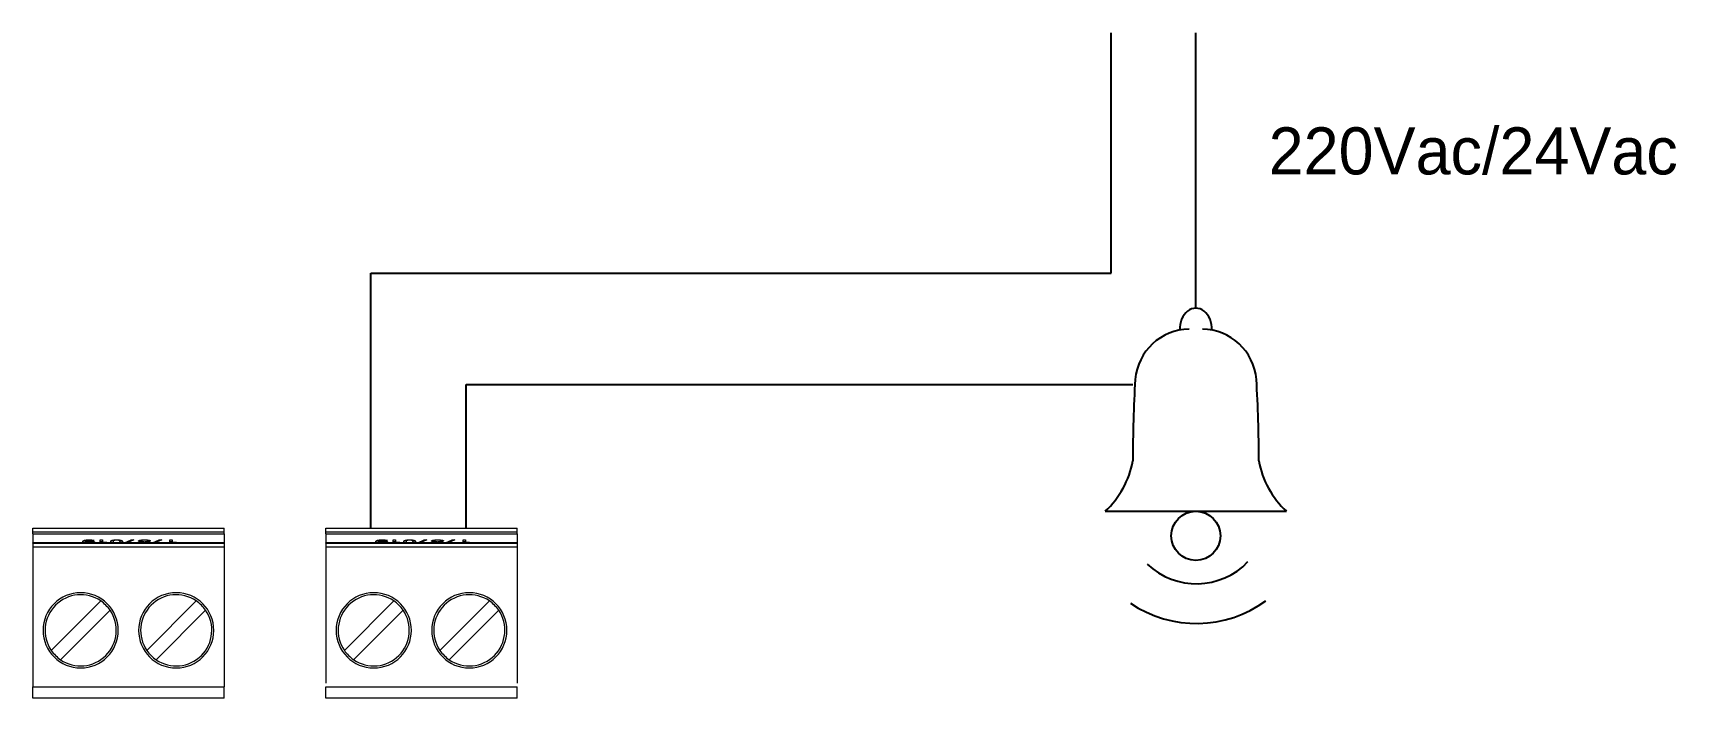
# Model space of a CAD drawing. Header units: millimetres. Extents: x 145 to 1488, y 403 to 626.
# Drawn here: x 256.1 to 343.5, y 557.5 to 592.9 of the extents above; entities that cross this region are included whole.
import ezdxf

# ---------------------------------------------------------------- set-up
doc = ezdxf.new("R2010")
doc.units = ezdxf.units.MM
doc.layers.add('TANGENT EDGES', color=7, linetype='Continuous', lineweight=0)
doc.layers.add('VISIBLE', color=7, linetype='Continuous', lineweight=0)

msp = doc.modelspace()

# ---------------------------------------------------------------- linework, layer by layer
for p, q in [((313.441, 580.117), (313.441, 592.873)), ((317.933, 578.25), (317.933, 592.873)), ((274.076, 566.57), (274.076, 580.117)), ((274.076, 580.117), (313.441, 580.117)), ((279.156, 566.57), (279.156, 574.205)), ((279.156, 574.205), (314.59, 574.205)), ((313.119, 567.463), (322.746, 567.463))]:
    msp.add_line(p, q)
msp.add_circle((317.933, 566.159), 1.305)
for centre, radius, start, end in [((317.63, 574.216), 2.928, 90.94511, 175.04659), ((318.235, 574.216), 2.928, 4.95341, 89.05489), ((380.629, 570.361), 66.044, 176.4338, 180.19339), ((255.236, 570.361), 66.044, 359.80661, 3.5662), ((309.752, 571.049), 4.919, 313.20398, 349.33475), ((326.113, 571.049), 4.919, 190.66525, 226.79602), ((317.964, 567.405), 3.79, 226.39182, 316.33325), ((317.97, 567.745), 6.242, 235.7625, 306.26339)]:
    msp.add_arc(centre, radius, start, end)
msp.add_ellipse((317.933, 577.144), major_axis=(0, -1.105), ratio=0.774265, start_param=1.523546, end_param=4.759639)
at = {"layer": 'TANGENT EDGES'}
for p, q in [((256.118, 566.37), (266.278, 566.37)), ((271.696, 566.37), (281.856, 566.37)), ((256.118, 565.766), (266.278, 565.766)), ((266.278, 565.566), (256.118, 565.566)), ((258.952, 565.804), (258.952, 565.79)), ((259.11, 565.944), (259.11, 565.927)), ((259.114, 565.883), (259.114, 565.866)), ((259.224, 565.8), (259.224, 565.79)), ((259.292, 565.934), (259.292, 565.903)), ((259.316, 565.868), (259.316, 565.79)), ((260.43, 565.805), (260.43, 565.79)), ((260.567, 565.944), (260.567, 565.927)), ((260.704, 565.805), (260.704, 565.79)), ((261.821, 565.927), (261.821, 565.846)), ((261.916, 565.859), (261.916, 565.835)), ((262.058, 565.944), (262.058, 565.927)), ((262.061, 565.849), (262.061, 565.831)), ((262.265, 565.932), (262.265, 565.898)), ((271.696, 565.766), (281.856, 565.766)), ((281.856, 565.566), (271.696, 565.566)), ((274.53, 565.804), (274.53, 565.79)), ((274.688, 565.944), (274.688, 565.927)), ((274.692, 565.883), (274.692, 565.866)), ((274.802, 565.8), (274.802, 565.79)), ((274.87, 565.934), (274.87, 565.903)), ((274.894, 565.868), (274.894, 565.79)), ((276.008, 565.805), (276.008, 565.79)), ((276.145, 565.944), (276.145, 565.927)), ((276.281, 565.805), (276.281, 565.79)), ((277.399, 565.927), (277.399, 565.846)), ((277.494, 565.859), (277.494, 565.835)), ((277.636, 565.944), (277.636, 565.927)), ((277.639, 565.849), (277.639, 565.831)), ((277.843, 565.932), (277.843, 565.898)), ((256.118, 558.14), (266.278, 558.14)), ((271.696, 558.14), (281.856, 558.14))]:
    msp.add_line(p, q, dxfattribs=at)
at = {"layer": 'VISIBLE'}
for p, q in [((256.118, 566.37), (256.118, 566.57)), ((256.118, 566.57), (266.278, 566.57)), ((256.118, 566.27), (256.118, 566.37)), ((256.118, 566.27), (256.118, 565.79)), ((256.118, 566.27), (266.278, 566.27)), ((266.278, 566.37), (266.278, 566.57)), ((266.278, 566.27), (266.278, 566.37)), ((266.278, 566.27), (266.278, 565.79)), ((271.696, 566.37), (271.696, 566.57)), ((271.696, 566.57), (281.856, 566.57)), ((271.696, 566.27), (271.696, 566.37)), ((271.696, 566.27), (271.696, 565.79)), ((271.696, 566.27), (281.856, 566.27)), ((281.856, 566.37), (281.856, 566.57)), ((281.856, 566.27), (281.856, 566.37)), ((281.856, 566.27), (281.856, 565.79)), ((266.278, 565.79), (256.118, 565.79)), ((256.118, 565.766), (256.118, 565.79)), ((256.118, 565.766), (256.118, 565.566)), ((256.118, 565.566), (256.118, 558.14)), ((258.872, 565.79), (258.858, 565.793)), ((258.895, 565.848), (258.895, 565.79)), ((258.897, 565.865), (258.897, 565.849)), ((259.382, 565.903), (259.255, 565.903)), ((259.271, 565.828), (259.271, 565.79)), ((259.696, 565.79), (259.696, 565.941)), ((259.696, 565.941), (259.818, 565.941)), ((259.818, 565.843), (259.696, 565.843)), ((259.818, 565.941), (259.818, 565.811)), ((259.818, 565.811), (259.818, 565.79)), ((260.048, 565.819), (260.048, 565.803)), ((260.383, 565.858), (260.383, 565.79)), ((260.75, 565.858), (260.75, 565.79)), ((260.997, 565.79), (261.345, 565.941)), ((260.997, 565.79), (260.997, 565.79)), ((261.482, 565.941), (261.126, 565.795)), ((261.126, 565.795), (261.126, 565.79)), ((261.126, 565.795), (261.615, 565.795)), ((261.345, 565.941), (261.345, 565.885)), ((261.345, 565.941), (261.482, 565.941)), ((261.615, 565.795), (261.615, 565.79)), ((261.778, 565.79), (261.778, 565.795)), ((261.778, 565.795), (262.185, 565.795)), ((261.86, 565.887), (261.86, 565.84)), ((262.185, 565.795), (262.206, 565.841)), ((262.185, 565.795), (262.185, 565.79)), ((262.206, 565.841), (262.206, 565.79)), ((262.234, 565.863), (262.234, 565.79)), ((262.234, 565.863), (262.33, 565.863)), ((262.365, 565.898), (262.238, 565.898)), ((262.33, 565.863), (262.297, 565.79)), ((262.481, 565.79), (262.828, 565.941)), ((262.481, 565.79), (262.481, 565.79)), ((262.965, 565.941), (262.609, 565.795)), ((262.609, 565.795), (263.099, 565.795)), ((262.609, 565.795), (262.609, 565.79)), ((262.828, 565.941), (262.828, 565.885)), ((262.828, 565.941), (262.965, 565.941)), ((263.099, 565.795), (263.099, 565.79)), ((263.404, 565.941), (263.527, 565.941)), ((263.404, 565.79), (263.404, 565.941)), ((263.527, 565.843), (263.404, 565.843)), ((263.527, 565.941), (263.527, 565.811)), ((263.527, 565.811), (263.527, 565.79)), ((263.756, 565.819), (263.756, 565.803)), ((266.278, 565.766), (266.278, 565.79)), ((266.278, 565.766), (266.278, 565.566)), ((266.278, 565.566), (266.278, 558.14)), ((281.856, 565.79), (271.696, 565.79)), ((271.696, 565.766), (271.696, 565.79)), ((271.696, 565.766), (271.696, 558.34)), ((271.696, 565.766), (271.696, 565.566)), ((274.45, 565.79), (274.436, 565.793)), ((274.473, 565.848), (274.473, 565.79)), ((274.475, 565.865), (274.475, 565.849)), ((274.96, 565.903), (274.833, 565.903)), ((274.849, 565.828), (274.849, 565.79)), ((275.274, 565.79), (275.274, 565.941)), ((275.274, 565.941), (275.396, 565.941)), ((275.396, 565.843), (275.274, 565.843)), ((275.396, 565.941), (275.396, 565.811)), ((275.396, 565.811), (275.396, 565.79)), ((275.626, 565.819), (275.626, 565.803)), ((275.961, 565.858), (275.961, 565.79)), ((276.328, 565.858), (276.328, 565.79)), ((276.575, 565.79), (276.923, 565.941)), ((276.575, 565.79), (276.575, 565.79)), ((277.06, 565.941), (276.704, 565.795)), ((276.704, 565.795), (276.704, 565.79)), ((276.704, 565.795), (277.193, 565.795)), ((276.923, 565.941), (276.923, 565.885)), ((276.923, 565.941), (277.06, 565.941)), ((277.193, 565.795), (277.193, 565.79)), ((277.356, 565.79), (277.356, 565.795)), ((277.356, 565.795), (277.763, 565.795)), ((277.438, 565.887), (277.438, 565.84)), ((277.763, 565.795), (277.784, 565.841)), ((277.763, 565.795), (277.763, 565.79)), ((277.784, 565.841), (277.784, 565.79)), ((277.812, 565.863), (277.812, 565.79)), ((277.812, 565.863), (277.908, 565.863)), ((277.943, 565.898), (277.816, 565.898)), ((277.908, 565.863), (277.875, 565.79)), ((278.059, 565.79), (278.406, 565.941)), ((278.059, 565.79), (278.059, 565.79)), ((278.543, 565.941), (278.187, 565.795)), ((278.187, 565.795), (278.677, 565.795)), ((278.187, 565.795), (278.187, 565.79)), ((278.406, 565.941), (278.406, 565.885)), ((278.406, 565.941), (278.543, 565.941)), ((278.677, 565.795), (278.677, 565.79)), ((278.982, 565.941), (279.105, 565.941)), ((278.982, 565.79), (278.982, 565.941)), ((279.105, 565.843), (278.982, 565.843)), ((279.105, 565.941), (279.105, 565.811)), ((279.105, 565.811), (279.105, 565.79)), ((279.334, 565.819), (279.334, 565.803)), ((281.856, 565.766), (281.856, 565.79)), ((281.856, 565.766), (281.856, 558.34)), ((281.856, 565.766), (281.856, 565.566)), ((259.724, 562.702), (257.096, 560.073)), ((262.176, 560.073), (264.804, 562.702)), ((275.302, 562.702), (272.674, 560.073)), ((277.754, 560.073), (280.382, 562.702)), ((257.591, 559.578), (260.219, 562.207)), ((265.299, 562.207), (262.671, 559.578)), ((273.169, 559.578), (275.797, 562.207)), ((280.877, 562.207), (278.249, 559.578)), ((256.118, 557.54), (256.118, 558.14)), ((266.278, 557.54), (266.278, 558.14)), ((271.696, 557.54), (271.696, 558.14)), ((281.856, 557.54), (281.856, 558.14)), ((266.278, 557.54), (256.118, 557.54)), ((281.856, 557.54), (271.696, 557.54))]:
    msp.add_line(p, q, dxfattribs=at)
for centre, radius, start, end in [((258.658, 561.14), 2, 90, 270), ((258.658, 561.14), 1.891, 55.66345, 135), ((258.658, 561.14), 2, 270, 90), ((258.658, 561.14), 1.891, 34.33655, 55.66345), ((263.738, 561.14), 2, 90, 270), ((263.738, 561.14), 1.891, 55.66345, 135), ((263.738, 561.14), 2, 270, 90), ((263.738, 561.14), 1.891, 34.33655, 55.66345), ((274.236, 561.14), 2, 90, 270), ((274.236, 561.14), 1.891, 55.66345, 135), ((274.236, 561.14), 2, 270, 90), ((274.236, 561.14), 1.891, 34.33655, 55.66345), ((279.316, 561.14), 2, 90, 270), ((279.316, 561.14), 1.891, 55.66345, 135), ((279.316, 561.14), 2, 270, 90), ((279.316, 561.14), 1.891, 34.33655, 55.66345), ((258.658, 561.14), 1.891, 135, 214.33655), ((258.658, 561.14), 1.891, 315, 34.33655), ((263.738, 561.14), 1.891, 135, 214.33655), ((263.738, 561.14), 1.891, 315, 34.33655), ((274.236, 561.14), 1.891, 135, 214.33655), ((274.236, 561.14), 1.891, 315, 34.33655), ((279.316, 561.14), 1.891, 135, 214.33655), ((279.316, 561.14), 1.891, 315, 34.33655), ((258.658, 561.14), 1.891, 214.33655, 235.66345), ((263.738, 561.14), 1.891, 214.33655, 235.66345), ((274.236, 561.14), 1.891, 214.33655, 235.66345), ((279.316, 561.14), 1.891, 214.33655, 235.66345), ((258.658, 561.14), 1.891, 235.66345, 315), ((263.738, 561.14), 1.891, 235.66345, 315), ((274.236, 561.14), 1.891, 235.66345, 315), ((279.316, 561.14), 1.891, 235.66345, 315)]:
    msp.add_arc(centre, radius, start, end, dxfattribs=at)
for points in [[(258.772, 565.853), (258.772, 565.944), (259.11, 565.944)], [(258.858, 565.793), (258.772, 565.814), (258.772, 565.853)], [(258.814, 565.807), (258.844, 565.822), (258.895, 565.831)], [(259.093, 565.866), (258.992, 565.866), (258.895, 565.848)], [(258.895, 565.848), (258.898, 565.82), (258.952, 565.804)], [(258.961, 565.911), (258.907, 565.895), (258.897, 565.865)], [(258.897, 565.865), (258.991, 565.883), (259.114, 565.883)], [(258.952, 565.804), (258.993, 565.793), (259.056, 565.79)], [(259.103, 565.927), (259.015, 565.927), (258.961, 565.911)], [(259.223, 565.855), (259.174, 565.866), (259.093, 565.866)], [(259.255, 565.903), (259.24, 565.927), (259.103, 565.927)], [(259.11, 565.944), (259.217, 565.944), (259.292, 565.934)], [(259.114, 565.883), (259.233, 565.883), (259.316, 565.868)], [(259.138, 565.79), (259.189, 565.792), (259.224, 565.8)], [(259.271, 565.828), (259.271, 565.845), (259.223, 565.855)], [(259.224, 565.8), (259.271, 565.811), (259.271, 565.828)], [(259.292, 565.934), (259.366, 565.923), (259.382, 565.903)], [(259.316, 565.868), (259.398, 565.853), (259.398, 565.829)], [(259.398, 565.829), (259.398, 565.806), (259.321, 565.79)], [(259.818, 565.811), (259.892, 565.819), (260.048, 565.819)], [(260.048, 565.803), (259.903, 565.803), (259.838, 565.79)], [(260.256, 565.858), (260.256, 565.944), (260.567, 565.944)], [(260.349, 565.79), (260.256, 565.811), (260.256, 565.858)], [(260.293, 565.809), (260.325, 565.825), (260.383, 565.834)], [(260.43, 565.912), (260.383, 565.897), (260.383, 565.858)], [(260.383, 565.858), (260.383, 565.82), (260.43, 565.805)], [(260.567, 565.927), (260.476, 565.927), (260.43, 565.912)], [(260.43, 565.805), (260.465, 565.793), (260.527, 565.79)], [(260.567, 565.944), (260.877, 565.944), (260.877, 565.858)], [(260.704, 565.912), (260.657, 565.927), (260.567, 565.927)], [(260.607, 565.79), (260.668, 565.793), (260.704, 565.805)], [(260.75, 565.858), (260.75, 565.897), (260.704, 565.912)], [(260.704, 565.805), (260.75, 565.82), (260.75, 565.858)], [(260.75, 565.834), (260.808, 565.825), (260.84, 565.809)], [(260.877, 565.858), (260.877, 565.811), (260.784, 565.79)], [(261.732, 565.885), (261.732, 565.91), (261.821, 565.927)], [(261.821, 565.846), (261.732, 565.86), (261.732, 565.885)], [(261.821, 565.927), (261.911, 565.944), (262.058, 565.944)], [(262.029, 565.831), (261.91, 565.831), (261.821, 565.846)], [(261.915, 565.916), (261.86, 565.904), (261.86, 565.887)], [(261.86, 565.887), (261.86, 565.869), (261.916, 565.859)], [(262.058, 565.927), (261.97, 565.927), (261.915, 565.916)], [(261.916, 565.859), (261.972, 565.849), (262.061, 565.849)], [(262.206, 565.841), (262.135, 565.831), (262.029, 565.831)], [(262.058, 565.944), (262.179, 565.944), (262.265, 565.932)], [(262.178, 565.92), (262.128, 565.927), (262.058, 565.927)], [(262.061, 565.849), (262.163, 565.849), (262.234, 565.863)], [(262.238, 565.898), (262.227, 565.913), (262.178, 565.92)], [(262.265, 565.932), (262.351, 565.921), (262.365, 565.898)], [(263.527, 565.811), (263.601, 565.819), (263.756, 565.819)], [(263.756, 565.803), (263.612, 565.803), (263.546, 565.79)], [(274.35, 565.853), (274.35, 565.944), (274.688, 565.944)], [(274.436, 565.793), (274.35, 565.814), (274.35, 565.853)], [(274.392, 565.807), (274.422, 565.822), (274.473, 565.831)], [(274.671, 565.866), (274.57, 565.866), (274.473, 565.848)], [(274.473, 565.848), (274.476, 565.82), (274.53, 565.804)], [(274.539, 565.911), (274.485, 565.895), (274.475, 565.865)], [(274.475, 565.865), (274.569, 565.883), (274.692, 565.883)], [(274.53, 565.804), (274.571, 565.793), (274.634, 565.79)], [(274.681, 565.927), (274.593, 565.927), (274.539, 565.911)], [(274.801, 565.855), (274.752, 565.866), (274.671, 565.866)], [(274.833, 565.903), (274.818, 565.927), (274.681, 565.927)], [(274.688, 565.944), (274.795, 565.944), (274.87, 565.934)], [(274.692, 565.883), (274.811, 565.883), (274.894, 565.868)], [(274.716, 565.79), (274.767, 565.792), (274.802, 565.8)], [(274.849, 565.828), (274.849, 565.845), (274.801, 565.855)], [(274.802, 565.8), (274.849, 565.811), (274.849, 565.828)], [(274.87, 565.934), (274.944, 565.923), (274.96, 565.903)], [(274.894, 565.868), (274.976, 565.853), (274.976, 565.829)], [(274.976, 565.829), (274.976, 565.806), (274.899, 565.79)], [(275.396, 565.811), (275.47, 565.819), (275.626, 565.819)], [(275.626, 565.803), (275.481, 565.803), (275.416, 565.79)], [(275.834, 565.858), (275.834, 565.944), (276.145, 565.944)], [(275.927, 565.79), (275.834, 565.811), (275.834, 565.858)], [(275.871, 565.809), (275.903, 565.825), (275.961, 565.834)], [(276.008, 565.912), (275.961, 565.897), (275.961, 565.858)], [(275.961, 565.858), (275.961, 565.82), (276.008, 565.805)], [(276.145, 565.927), (276.054, 565.927), (276.008, 565.912)], [(276.008, 565.805), (276.043, 565.793), (276.104, 565.79)], [(276.145, 565.944), (276.455, 565.944), (276.455, 565.858)], [(276.281, 565.912), (276.235, 565.927), (276.145, 565.927)], [(276.185, 565.79), (276.246, 565.793), (276.281, 565.805)], [(276.328, 565.858), (276.328, 565.897), (276.281, 565.912)], [(276.281, 565.805), (276.328, 565.82), (276.328, 565.858)], [(276.328, 565.834), (276.386, 565.825), (276.418, 565.809)], [(276.455, 565.858), (276.455, 565.811), (276.362, 565.79)], [(277.31, 565.885), (277.31, 565.91), (277.399, 565.927)], [(277.399, 565.846), (277.31, 565.86), (277.31, 565.885)], [(277.399, 565.927), (277.489, 565.944), (277.636, 565.944)], [(277.607, 565.831), (277.488, 565.831), (277.399, 565.846)], [(277.493, 565.916), (277.438, 565.904), (277.438, 565.887)], [(277.438, 565.887), (277.438, 565.869), (277.494, 565.859)], [(277.636, 565.927), (277.548, 565.927), (277.493, 565.916)], [(277.494, 565.859), (277.55, 565.849), (277.639, 565.849)], [(277.784, 565.841), (277.713, 565.831), (277.607, 565.831)], [(277.636, 565.944), (277.757, 565.944), (277.843, 565.932)], [(277.756, 565.92), (277.706, 565.927), (277.636, 565.927)], [(277.639, 565.849), (277.741, 565.849), (277.812, 565.863)], [(277.816, 565.898), (277.805, 565.913), (277.756, 565.92)], [(277.843, 565.932), (277.929, 565.921), (277.943, 565.898)], [(279.105, 565.811), (279.179, 565.819), (279.334, 565.819)], [(279.334, 565.803), (279.19, 565.803), (279.124, 565.79)]]:
    msp.add_open_spline(points, degree=2, dxfattribs=at)

# ---------------------------------------------------------------- texts
at = {"insert": (321.805, 587.856), "char_height": 2.5, "width": 26.81393, "attachment_point": 1}
msp.add_mtext('220Vac/24Vac', dxfattribs=at)

doc.saveas('drawing.dxf')
